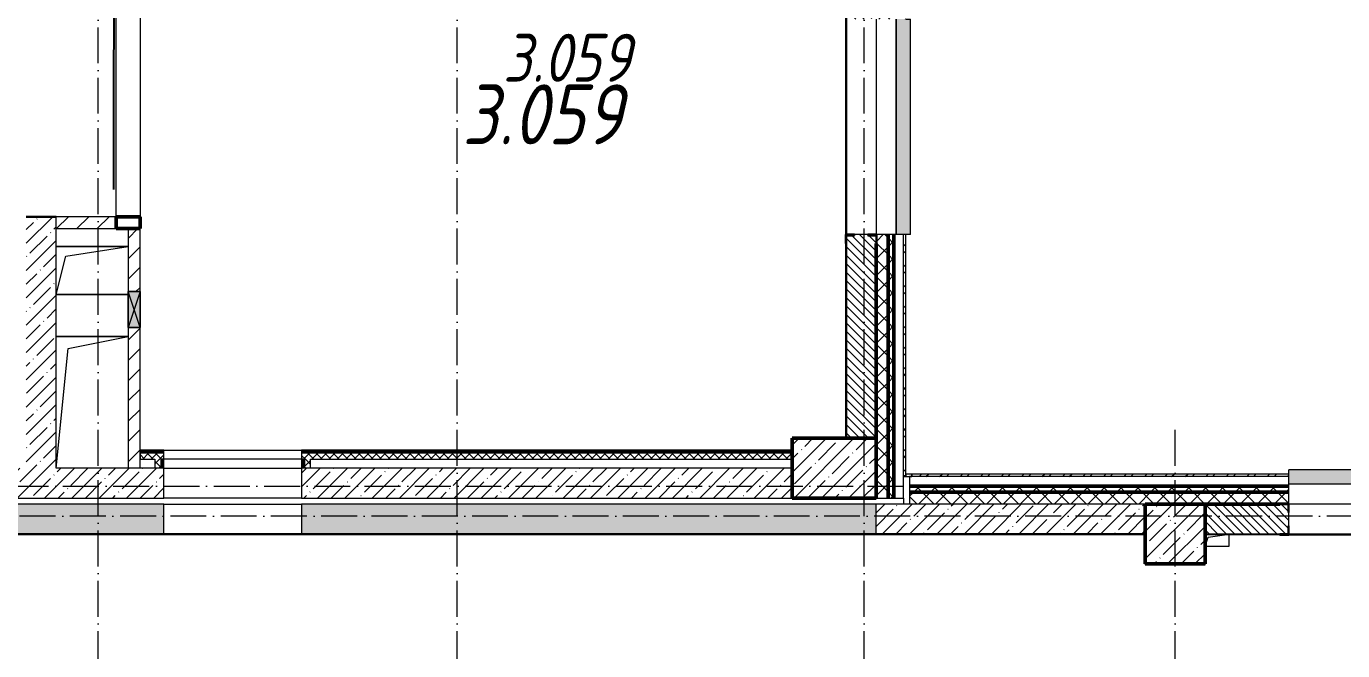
# Model space of a CAD drawing. Header units: millimetres. Extents: x -213536 to 1564669, y 70501 to 942238.
# Drawn here: x 709822 to 720821, y 294539 to 299751 of the extents above; entities that cross this region are included whole.
import ezdxf

# ---------------------------------------------------------------- set-up
doc = ezdxf.new("R2010")
doc.units = ezdxf.units.MM
doc.linetypes.add('50_200_ШТРИХ_1Т_ш5_п1_п1_', pattern=[700, 500, -100, 0, -100])
for name, color, linetype, lineweight in [('3) ЖБ 4м', 3, 'Continuous', 30), ('3.1) ЖБ окна 1.2 м', 102, 'Continuous', 30), ('A-DETL-GENF-OTLN', 7, 'Continuous', 9), ('A-FLOR-____-OTLN', 7, 'Continuous', 9), ('A-GENM-____-MCUT', 7, 'Continuous', 25), ('A-GENM-____-OTLN', 7, 'Continuous', 9), ('A-GENM-____-OTLN-1', 7, 'Continuous', 25), ('A-GLAZ-____-OTLN', 7, 'Continuous', 9), ('A-WALL-____-MCUT-1', 7, 'Continuous', 9), ('A-WALL-____-MCUT-2', 7, 'Continuous', 50), ('A-WALL-____-MCUT-3', 7, 'Continuous', 9), ('A-WALL-____-OTLN', 7, 'Continuous', 9), ('A-WALL-____-PATT-1', 7, 'Continuous', 9), ('A-WALL-FNSH-MCUT-1', 7, 'Continuous', 9), ('I-WALL-____-OTLN', 7, 'Continuous', 9), ('S-COLS-____-MCUT', 7, 'Continuous', 50), ('S-COLS-____-OTLN', 7, 'Continuous', 9), ('S-GRID-____-OTLN-1', 7, '50_200_ШТРИХ_1Т_ш5_п1_п1_', 9), ('Марки помещений', 7, 'Continuous', 9)]:
    doc.layers.add(name, color=color, linetype=linetype, lineweight=lineweight)
doc.layers.add('A-GLAZ-____-OTLN-1', color=7, linetype='Continuous', lineweight=9, true_color=0xc0c0c0)
doc.layers.add('A-WALL-____-PATT-3', color=9, linetype='Continuous', lineweight=9, true_color=0x808080)
doc.styles.add('ISOCPEUR_I_2', font='isocpeui.ttf', dxfattribs={"width": 0.85, "height": 2.3})
pattern_1 = [(45, (693371.93, 286281.11), (-70.71068, 70.71068), []), (135, (693371.93, 286281.11), (-70.71068, -70.71068), [])]
pattern_2 = [(135, (693371.93, 286281.11), (-35.35534, -35.35534), [])]
pattern_3 = [(45, (693371.93, 286281.11), (-85.53659, 85.53659), []), (45, (693428.95, 286281.11), (-85.53659, 85.53659), [])]
pattern_4 = [(45, (693371.93, 286281.11), (-84.8528, 84.8528), [])]
pattern_5 = [(45, (693371.93, 286281.11), (-114.04925, 114.04925), []), (45, (693485.98, 286281.11), (-114.04925, 114.04925), [201.612, -40.322, 3.353, -36.97])]
pattern_6 = [(45, (693371.93, 286281.11), (-35.35534, 35.35534), []), (135, (693371.93, 286281.11), (-35.35534, -35.35534), [])]

# ---------------------------------------------------------------- blocks, each defined once
blk = doc.blocks.new('BSC_Колонна _Прямоугольная - 500х500-V118-АР1_План отверстий 3 этажа в осях 1-64_А-ГГ')
at = {"layer": 'S-COLS-____-OTLN'}
h = blk.add_hatch(dxfattribs=at)
h.set_pattern_fill('FP_141', color=256, style=0, pattern_type=2)
h.set_pattern_definition([(45, (-26050, -9231.04), (-114.04925, 114.04925), []), (45, (-25935.95, -9231.04), (-114.04925, 114.04925), [201.613, -40.323, 3.353, -36.97])])
h.paths.add_polyline_path([(-250, -250), (250, -250), (250, 250), (-250, 250)], flags=0)
at = {"layer": 'S-COLS-____-MCUT'}
for p, q in [((250, 250), (-250, 250)), ((-250, 250), (-250, -250)), ((250, -250), (250, 250)), ((-250, -250), (250, -250))]:
    blk.add_line(p, q, dxfattribs=at)
blk = doc.blocks.new('BSC_Колонна _Прямоугольная - 500х700-V123-АР1_План отверстий 3 этажа в осях 1-64_А-ГГ')
at = {"layer": 'S-COLS-____-OTLN'}
h = blk.add_hatch(dxfattribs=at)
h.set_pattern_fill('FP_146', color=256, style=0, pattern_type=2)
h.set_pattern_definition([(315, (-9781.04, 23200), (114.0493, 114.0493), []), (315, (-9781.04, 23085.95), (114.0493, 114.0493), [201.613, -40.323, 3.353, -36.97])])
h.paths.add_polyline_path([(-250, 350), (-250, -350), (250, -350), (250, 350)], flags=0)
at = {"layer": 'S-COLS-____-MCUT'}
for p, q in [((250, 350), (-250, 350)), ((-250, 350), (-250, -350)), ((250, -350), (250, 350)), ((-250, -350), (250, -350))]:
    blk.add_line(p, q, dxfattribs=at)
blk = doc.blocks.new('Отлив_СКБ - Отлив витража_120_НВФ-31885687-АР1_План отверстий 3 этажа в осях 1-64_А-ГГ')
at = {"layer": 'A-GLAZ-____-OTLN-1'}
for points in [[(0, 0), (0, -2), (1800, -2), (1800, 0), (534, 0)], [(0, -2), (0, -120), (1800, -120), (1800, -2), (534, -2)]]:
    blk.add_hatch(color=256, dxfattribs=at).paths.add_polyline_path(points, flags=0)
at = {"layer": 'A-GLAZ-____-OTLN'}
for p, q in [((0, 0), (1800, 0)), ((1800, -2), (0, -2)), ((0, -120), (0, -83)), ((1800, -83), (1800, -120)), ((0, -120), (1800, -120))]:
    blk.add_line(p, q, dxfattribs=at)
blk = doc.blocks.new('Фахверк_СКБ_Уголок - 250_2700-27497298-АР1_План отверстий 3 этажа в осях 1-64_А-ГГ')
at = {"layer": 'A-GENM-____-MCUT'}
for p, q in [((200, 181), (125, 181)), ((125, 181), (125, 106)), ((131, 106), (131, 175)), ((131, 175), (200, 175)), ((200, 175), (200, 181)), ((125, 106), (131, 106)), ((131, -6), (125, -6)), ((125, -6), (125, -81)), ((125, -81), (200, -81)), ((131, -75), (131, -6)), ((200, -75), (131, -75)), ((200, -81), (200, -75))]:
    blk.add_line(p, q, dxfattribs=at)
blk = doc.blocks.new('AR_Отверстие прямоугольное _в плите_ - AR_Отверстие прямоугольное _в плите_-V181-АР1_План отверстий 3 этажа в осях 1-64_А-ГГ')
at = {"layer": 'A-GENM-____-OTLN'}
for p, q in [((-100, -50), (-75, 25)), ((-75, 25), (100, 50)), ((100, -50), (100, 50)), ((-100, -50), (100, -50))]:
    blk.add_line(p, q, dxfattribs=at)
blk = doc.blocks.new('AR_Отверстие прямоугольное _в плите_ - AR_Отверстие прямоугольное _в плите_-V186-АР1_План отверстий 3 этажа в осях 1-64_А-ГГ')
at = {"layer": 'A-GENM-____-OTLN'}
for p, q in [((300, 550), (-300, 550)), ((-200, 450), (300, 550)), ((-300, -550), (-200, 450))]:
    blk.add_line(p, q, dxfattribs=at)
blk = doc.blocks.new('AR_Отверстие прямоугольное _в плите_ - AR_Отверстие прямоугольное _в плите_-30552531-АР1_План отверстий 3 этажа в осях 1-64_А-ГГ')
at = {"layer": 'A-GENM-____-OTLN'}
for p, q in [((300, 200), (-300, 200)), ((-300, -200), (-220, 120)), ((-220, 120), (300, 200)), ((-300, -200), (300, -200))]:
    blk.add_line(p, q, dxfattribs=at)
blk = doc.blocks.new('Стены 9 - Стены 4-31627981-АР1_План отверстий 3 этажа в осях 1-64_А-ГГ')
at = {"layer": 'A-WALL-____-MCUT-3'}
for p, q in [((23850, 9731), (23800, 9731)), ((23800, 9731), (23800, 9711)), ((23800, 9711), (23850, 9711)), ((23850, 9711), (23850, 9731))]:
    blk.add_line(p, q, dxfattribs=at)
blk = doc.blocks.new('BSC_Колонна _Прямоугольная1 - 200х100 _металл_-35191367-АР1_План отверстий 3 этажа в осях 1-64_А-ГГ')
at = {"layer": 'S-COLS-____-MCUT'}
for p, q in [((100, 50), (-100, 50)), ((-100, 50), (-100, -50)), ((100, -50), (100, 50)), ((-100, -50), (100, -50))]:
    blk.add_line(p, q, dxfattribs=at)
blk = doc.blocks.new('AR_Отверстие прямоугольное _в стене__БезПР - AR_Отверстие прямоугольное _в стене__БезПР-36899564-АР1_План отверстий 3 этажа в осях 1-64_А-ГГ')
at = {"layer": 'A-GLAZ-____-OTLN'}
blk.add_hatch(color=256, dxfattribs=at).paths.add_polyline_path([(150, 50), (-150, 50), (-150, -50), (150, -50)], flags=0)
at = {"layer": 'A-DETL-GENF-OTLN'}
for p, q in [((-150, -50), (-150, 50)), ((-150, 50), (150, 50)), ((150, 50), (-150, -50)), ((-150, 50), (150, -50)), ((150, 50), (-150, 50)), ((-150, 50), (-150, -50)), ((150, 50), (150, -50)), ((150, -50), (150, 50)), ((150, -50), (-150, -50)), ((-150, -50), (150, -50))]:
    blk.add_line(p, q, dxfattribs=at)
at = {"layer": 'A-GLAZ-____-OTLN'}
blk.add_line((150, 50), (-150, 50), dxfattribs=at)

msp = doc.modelspace()

# ---------------------------------------------------------------- hatches: boundary and pattern name
at = {"layer": 'A-WALL-____-PATT-1'}
h = msp.add_hatch(dxfattribs=at)
h.set_pattern_fill('FP_1', color=256, style=0, pattern_type=2)
h.set_pattern_definition(pattern_1)
h.paths.add_polyline_path([(717021.9, 295812.2), (717021.9, 298012.2), (716927.9, 298012.2), (716927.9, 297937.2), (716921.9, 297937.2), (716921.9, 295812.2)], flags=0)
h.paths.add_polyline_path([(717021.9, 299812.2), (717021.9, 301012.2), (716927.9, 301012.2), (716927.9, 300937.2), (716921.9, 300937.2), (716921.9, 299887.2), (716927.9, 299887.2), (716927.9, 299812.2)], flags=0)
h.paths.add_polyline_path([(717021.9, 302812.2), (717021.9, 304012.2), (716921.9, 304012.2), (716921.9, 302887.2), (716927.9, 302887.2), (716927.9, 302812.2)], flags=0)
h.paths.add_polyline_path([(717021.9, 305812.2), (717021.9, 307012.2), (716927.9, 307012.2), (716927.9, 306937.2), (716921.9, 306937.2), (716921.9, 305887.2), (716927.9, 305887.2), (716927.9, 305812.2)], flags=0)
h.paths.add_polyline_path([(716921.9, 308812.2), (717021.9, 308812.2), (717021.9, 310012.2), (716927.9, 310012.2), (716927.9, 309937.2), (716921.9, 309937.2), (716921.9, 309312.2)], flags=0)
h.paths.add_polyline_path([(716927.9, 311812.2), (717021.9, 311812.2), (717021.9, 313012.2), (716921.9, 313012.2), (716921.9, 311887.2), (716927.9, 311887.2), (716927.9, 311818.2)], flags=0)
h.paths.add_polyline_path([(716927.9, 314812.2), (717021.9, 314812.2), (717021.9, 316012.2), (716927.9, 316012.2), (716927.9, 315937.2), (716921.9, 315937.2), (716921.9, 314887.2), (716927.9, 314887.2), (716927.9, 314818.2)], flags=0)
h.paths.add_polyline_path([(716927.9, 317812.2), (717021.9, 317812.2), (717021.9, 319012.2), (716921.9, 319012.2), (716921.9, 317887.2), (716927.9, 317887.2), (716927.9, 317818.2)], flags=0)
h.paths.add_polyline_path([(717021.9, 320812.2), (717021.9, 322012.2), (716927.9, 322012.2), (716927.9, 321937.2), (716921.9, 321937.2), (716921.9, 320887.2), (716927.9, 320887.2), (716927.9, 320812.2)], flags=0)
h.paths.add_polyline_path([(716927.9, 323812.2), (717021.9, 323812.2), (717021.9, 325012.2), (716921.9, 325012.2), (716921.9, 323887.2), (716927.9, 323887.2), (716927.9, 323818.2)], flags=0)
h.paths.add_polyline_path([(717021.9, 326812.2), (717021.9, 328062.2), (716927.9, 328062.2), (716927.9, 327987.2), (716921.9, 327987.2), (716921.9, 326887.2), (716927.9, 326887.2), (716927.9, 326812.2)], flags=0)
h.paths.add_polyline_path([(717021.9, 329862.2), (717021.9, 334012.2), (716921.9, 334012.2), (716921.9, 329862.2)], flags=0)
h = msp.add_hatch(dxfattribs=at)
h.set_pattern_fill('FP_1', color=256, style=0, pattern_type=2)
h.set_pattern_definition(pattern_1)
h.paths.add_polyline_path([(717071.9, 295812.2), (717071.9, 298012.2), (717021.9, 298012.2), (717021.9, 295812.2)], flags=0)
h.paths.add_polyline_path([(717071.9, 299812.2), (717071.9, 301012.2), (717021.9, 301012.2), (717021.9, 299812.2)], flags=0)
h.paths.add_polyline_path([(717071.9, 302812.2), (717071.9, 304012.2), (717021.9, 304012.2), (717021.9, 302812.2)], flags=0)
h.paths.add_polyline_path([(717071.9, 305812.2), (717071.9, 307012.2), (717021.9, 307012.2), (717021.9, 305812.2)], flags=0)
h.paths.add_polyline_path([(717071.9, 308812.2), (717071.9, 310012.2), (717021.9, 310012.2), (717021.9, 308812.2)], flags=0)
h.paths.add_polyline_path([(717021.9, 311812.2), (717071.9, 311812.2), (717071.9, 313012.2), (717021.9, 313012.2), (717021.9, 312816.1)], flags=0)
h.paths.add_polyline_path([(717021.9, 314812.2), (717071.9, 314812.2), (717071.9, 316012.2), (717021.9, 316012.2)], flags=0)
h.paths.add_polyline_path([(717071.9, 317812.2), (717071.9, 319012.2), (717021.9, 319012.2), (717021.9, 317812.2)], flags=0)
h.paths.add_polyline_path([(717021.9, 320812.2), (717071.9, 320812.2), (717071.9, 322012.2), (717021.9, 322012.2), (717021.9, 321416.4)], flags=0)
h.paths.add_polyline_path([(717021.9, 323812.2), (717071.9, 323812.2), (717071.9, 325012.2), (717021.9, 325012.2), (717021.9, 324856.5)], flags=0)
h.paths.add_polyline_path([(717071.9, 326812.2), (717071.9, 328062.2), (717021.9, 328062.2), (717021.9, 326812.2)], flags=0)
h.paths.add_polyline_path([(717071.9, 329862.2), (717071.9, 334012.2), (717021.9, 334012.2), (717021.9, 329862.2)], flags=0)
h = msp.add_hatch(dxfattribs=at)
h.set_pattern_fill('FP_3', color=256, style=0, pattern_type=2)
h.set_pattern_definition(pattern_3)
h.paths.add_polyline_path([(717151.9, 296002.2), (717171.9, 296002.2), (717171.9, 298012.2), (717151.9, 298012.2), (717151.9, 296045.5)], flags=0)
h.paths.add_polyline_path([(717171.9, 299812.2), (717171.9, 301012.2), (717151.9, 301012.2), (717151.9, 299812.2)], flags=0)
h.paths.add_polyline_path([(717171.9, 302812.2), (717171.9, 304012.2), (717151.9, 304012.2), (717151.9, 302812.2)], flags=0)
h.paths.add_polyline_path([(717171.9, 305812.2), (717171.9, 307012.2), (717151.9, 307012.2), (717151.9, 305812.2)], flags=0)
h.paths.add_polyline_path([(717151.9, 308812.2), (717171.9, 308812.2), (717171.9, 310012.2), (717151.9, 310012.2)], flags=0)
h.paths.add_polyline_path([(717171.9, 311812.2), (717171.9, 313012.2), (717151.9, 313012.2), (717151.9, 311812.2)], flags=0)
h.paths.add_polyline_path([(717171.9, 314812.2), (717171.9, 316012.2), (717151.9, 316012.2), (717151.9, 314812.2)], flags=0)
h.paths.add_polyline_path([(717151.9, 317812.2), (717171.9, 317812.2), (717171.9, 319012.2), (717151.9, 319012.2), (717151.9, 317976.3)], flags=0)
h.paths.add_polyline_path([(717171.9, 320812.2), (717171.9, 322012.2), (717151.9, 322012.2), (717151.9, 320812.2)], flags=0)
h.paths.add_polyline_path([(717171.9, 323812.2), (717171.9, 325012.2), (717151.9, 325012.2), (717151.9, 323812.2)], flags=0)
h.paths.add_polyline_path([(717151.9, 326812.2), (717171.9, 326812.2), (717171.9, 327832.2), (717151.9, 327832.2), (717151.9, 327436.6)], flags=0)
h = msp.add_hatch(dxfattribs=at)
h.set_pattern_fill('FP_6', color=256, style=0, pattern_type=2)
h.set_pattern_definition(pattern_2)
h.paths.add_polyline_path([(716777.2, 296312.2), (716921.9, 296312.2), (716921.9, 298006.2), (716852.9, 298006.2), (716852.9, 298012.2), (716740.9, 298012.2), (716740.9, 298006.2), (716671.9, 298006.2), (716671.9, 296312.2)], flags=0)
h.paths.add_polyline_path([(716852.9, 299812.2), (716852.9, 299818.2), (716921.9, 299818.2), (716921.9, 300212.2), (716671.9, 300212.2), (716671.9, 299818.2), (716740.9, 299818.2), (716740.9, 299812.2)], flags=0)
h = msp.add_hatch(dxfattribs=at)
h.set_pattern_fill('FP_38', color=256, style=0, pattern_type=2)
h.set_pattern_definition(pattern_5)
h.paths.add_polyline_path([(710071.9, 296062.2), (710071.9, 298162.2), (709821.9, 298162.2), (709821.9, 296062.2)], flags=0)
h = msp.add_hatch(dxfattribs=at)
h.set_pattern_fill('FP_4', color=256, style=0, pattern_type=2)
h.set_pattern_definition(pattern_4)
h.paths.add_polyline_path([(710571.9, 298062.2), (710571.9, 298162.2), (710071.9, 298162.2), (710071.9, 298062.2)], flags=0)
h = msp.add_hatch(dxfattribs=at)
h.set_pattern_fill('FP_4', color=256, style=0, pattern_type=2)
h.set_pattern_definition(pattern_4)
h.paths.add_polyline_path([(710671.9, 296062.2), (710771.9, 296062.2), (710771.9, 297237.2), (710671.9, 297237.2)], flags=0)
h.paths.add_polyline_path([(710671.9, 297537.2), (710771.9, 297537.2), (710771.9, 298062.2), (710671.9, 298062.2)], flags=0)
h = msp.add_hatch(dxfattribs=at)
h.set_pattern_fill('FP_38', color=256, style=0, pattern_type=2)
h.set_pattern_definition(pattern_5)
h.paths.add_polyline_path([(716221.9, 295812.2), (716221.9, 296062.2), (712121.9, 296062.2), (712121.9, 295812.2), (714567.8, 295812.2)], flags=0)
h.paths.add_polyline_path([(710971.9, 295812.2), (710971.9, 296062.2), (703471.9, 296062.2), (703471.9, 295812.2), (710149.2, 295812.2)], flags=0)
h = msp.add_hatch(dxfattribs=at)
h.set_pattern_fill('FP_3', color=256, style=0, pattern_type=2)
h.set_pattern_definition(pattern_3)
h.paths.add_polyline_path([(731686.9, 295992.2), (731686.9, 296012.2), (731171.9, 296012.2), (731171.9, 295992.2)], flags=0)
h.paths.add_polyline_path([(728171.9, 295992.2), (729371.9, 295992.2), (729371.9, 296012.2), (728171.9, 296012.2)], flags=0)
h.paths.add_polyline_path([(726371.9, 295992.2), (726371.9, 296012.2), (725171.9, 296012.2), (725172.6, 295992.2)], flags=0)
h.paths.add_polyline_path([(723371.9, 295992.2), (723371.9, 296012.2), (722171.9, 296012.2), (722171.9, 295992.2)], flags=0)
h.paths.add_polyline_path([(720371.9, 295992.2), (720371.9, 296012.2), (717221.9, 296012.2), (717221.9, 295992.2), (718102.8, 295992.2)], flags=0)
h = msp.add_hatch(dxfattribs=at)
h.set_pattern_fill('FP_1', color=256, style=0, pattern_type=2)
h.set_pattern_definition(pattern_1)
h.paths.add_polyline_path([(767721.9, 295862.2), (767721.9, 295912.2), (761371.9, 295912.2), (761371.9, 295862.2), (767591.8, 295862.2)], flags=0)
h.paths.add_polyline_path([(753452, 295862.2), (753571.9, 295862.2), (753571.9, 295912.2), (752371.9, 295912.2), (752371.9, 295862.2)], flags=0)
h.paths.add_polyline_path([(750571.9, 295862.2), (750571.9, 295912.2), (749371.9, 295912.2), (749371.9, 295862.2), (749917.1, 295862.2)], flags=0)
h.paths.add_polyline_path([(747571.9, 295862.2), (747571.9, 295912.2), (746371.9, 295912.2), (746371.9, 295862.2), (746382.2, 295862.2)], flags=0)
h.paths.add_polyline_path([(744571.9, 295862.2), (744571.9, 295912.2), (743371.9, 295912.2), (743371.9, 295862.2)], flags=0)
h.paths.add_polyline_path([(740371.9, 295862.2), (741571.9, 295862.2), (741571.9, 295912.2), (740371.9, 295912.2)], flags=0)
h.paths.add_polyline_path([(738571.9, 295862.2), (738571.9, 295912.2), (737371.9, 295912.2), (737371.9, 295862.2), (737544.9, 295862.2)], flags=0)
h.paths.add_polyline_path([(735571.9, 295862.2), (735571.9, 295912.2), (734371.9, 295912.2), (734371.9, 295862.2)], flags=0)
h.paths.add_polyline_path([(732242.5, 295862.2), (732571.9, 295862.2), (732571.9, 295912.2), (731171.9, 295912.2), (731171.9, 295862.2)], flags=0)
h.paths.add_polyline_path([(728171.9, 295862.2), (729371.9, 295862.2), (729371.9, 295912.2), (728171.9, 295912.2)], flags=0)
h.paths.add_polyline_path([(726371.9, 295862.2), (726371.9, 295912.2), (725171.9, 295912.2), (725172.6, 295862.2)], flags=0)
h.paths.add_polyline_path([(723371.9, 295862.2), (723371.9, 295912.2), (722171.9, 295912.2), (722171.9, 295862.2)], flags=0)
h.paths.add_polyline_path([(720371.9, 295862.2), (720371.9, 295912.2), (717201.9, 295912.2), (717201.9, 295862.2), (718102.8, 295862.2)], flags=0)
h = msp.add_hatch(dxfattribs=at)
h.set_pattern_fill('FP_1', color=256, style=0, pattern_type=2)
h.set_pattern_definition(pattern_1)
h.paths.add_polyline_path([(767721.9, 295762.2), (767721.9, 295862.2), (761371.9, 295862.2), (761371.9, 295768.2), (761446.9, 295768.2), (761446.9, 295762.2), (767591.8, 295762.2)], flags=0)
h.paths.add_polyline_path([(753452, 295762.2), (753496.9, 295762.2), (753496.9, 295768.2), (753571.9, 295768.2), (753571.9, 295862.2), (752371.9, 295862.2), (752371.9, 295768.2), (752446.9, 295768.2), (752446.9, 295762.2), (753221.9, 295762.2)], flags=0)
h.paths.add_polyline_path([(750496.9, 295762.2), (750496.9, 295768.2), (750571.9, 295768.2), (750571.9, 295862.2), (749371.9, 295862.2), (749371.9, 295768.2), (749446.9, 295768.2), (749446.9, 295762.2), (749917.1, 295762.2)], flags=0)
h.paths.add_polyline_path([(747496.9, 295762.2), (747496.9, 295768.2), (747571.9, 295768.2), (747571.9, 295862.2), (746371.9, 295862.2), (746371.9, 295768.2), (746446.9, 295768.2), (746446.9, 295762.2), (747221.9, 295762.2)], flags=0)
h.paths.add_polyline_path([(744496.9, 295762.2), (744496.9, 295768.2), (744571.9, 295768.2), (744571.9, 295862.2), (743371.9, 295862.2), (743371.9, 295768.2), (743446.9, 295768.2), (743446.9, 295762.2), (743721.9, 295762.2)], flags=0)
h.paths.add_polyline_path([(741496.9, 295762.2), (741496.9, 295768.2), (741571.9, 295768.2), (741571.9, 295862.2), (740371.9, 295862.2), (740371.9, 295768.2), (740446.9, 295768.2), (740446.9, 295762.2), (741079.8, 295762.2)], flags=0)
h.paths.add_polyline_path([(737446.9, 295762.2), (738496.9, 295762.2), (738496.9, 295768.2), (738571.9, 295768.2), (738571.9, 295862.2), (737371.9, 295862.2), (737371.9, 295768.2), (737446.9, 295768.2)], flags=0)
h.paths.add_polyline_path([(734721.9, 295762.2), (735496.9, 295762.2), (735496.9, 295768.2), (735571.9, 295768.2), (735571.9, 295862.2), (734371.9, 295862.2), (734371.9, 295768.2), (734446.9, 295768.2), (734446.9, 295762.2)], flags=0)
h.paths.add_polyline_path([(732242.5, 295762.2), (732496.9, 295762.2), (732496.9, 295768.2), (732571.9, 295768.2), (732571.9, 295862.2), (731171.9, 295862.2), (731171.9, 295762.2), (732221.9, 295762.2)], flags=0)
h.paths.add_polyline_path([(728707.5, 295762.2), (729296.9, 295762.2), (729296.9, 295768.2), (729371.9, 295768.2), (729371.9, 295862.2), (728171.9, 295862.2), (728171.9, 295762.2), (728671.9, 295762.2)], flags=0)
h.paths.add_polyline_path([(726296.9, 295762.2), (726296.9, 295768.2), (726371.9, 295768.2), (726371.9, 295862.2), (725171.9, 295862.2), (725172.6, 295768.2), (725246.9, 295768.2), (725246.9, 295762.2)], flags=0)
h.paths.add_polyline_path([(723296.9, 295762.2), (723296.9, 295768.2), (723371.9, 295768.2), (723371.9, 295862.2), (722171.9, 295862.2), (722171.9, 295762.2), (722671.9, 295762.2)], flags=0)
h.paths.add_polyline_path([(720296.9, 295762.2), (720296.9, 295768.2), (720371.9, 295768.2), (720371.9, 295862.2), (717201.9, 295862.2), (717201.9, 295762.2), (719671.9, 295762.2)], flags=0)
h = msp.add_hatch(dxfattribs=at)
h.set_pattern_fill('FP_38', color=256, style=0, pattern_type=2)
h.set_pattern_definition(pattern_5)
h.paths.add_polyline_path([(716335.3, 295512.2), (716921.9, 295512.2), (716921.9, 295762.2), (712121.9, 295762.2), (712121.9, 295512.2), (714567.8, 295512.2)], flags=0)
h.paths.add_polyline_path([(710971.9, 295512.2), (710971.9, 295762.2), (702971.9, 295762.2), (702971.9, 295512.2), (706577.3, 295512.2), (706577.3, 295557.9), (706664, 295557.9), (706664, 295512.2), (709265.4, 295512.2)], flags=0)
h.paths.add_polyline_path([(698971.9, 295512.2), (698971.9, 295762.2), (691421.9, 295762.2), (691421.9, 295512.2), (698660.6, 295512.2)], flags=0)
h = msp.add_hatch(dxfattribs=at)
h.set_pattern_fill('FP_38', color=256, style=0, pattern_type=2)
h.set_pattern_definition(pattern_5)
h.paths.add_polyline_path([(719171.9, 295512.2), (719171.9, 295762.2), (716921.9, 295762.2), (716921.9, 295512.2), (718102.8, 295512.2)], flags=0)
h = msp.add_hatch(dxfattribs=at)
h.set_pattern_fill('FP_6', color=256, style=0, pattern_type=2)
h.set_pattern_definition(pattern_2)
h.paths.add_polyline_path([(720296.9, 295512.2), (720365.9, 295512.2), (720365.9, 295581.2), (720371.9, 295581.2), (720371.9, 295693.2), (720365.9, 295693.2), (720365.9, 295762.2), (719671.9, 295762.2), (719671.9, 295512.2)], flags=0)
at = {"layer": 'A-WALL-____-PATT-3'}
h = msp.add_hatch(dxfattribs=at)
h.set_pattern_fill('FP_7', color=256, style=0, pattern_type=2)
h.set_pattern_definition(pattern_6)
h.paths.add_polyline_path([(716221.9, 296137.2), (716221.9, 296187.2), (712121.9, 296187.2), (712121.9, 296137.2), (714567.8, 296137.2)], flags=0)
h.paths.add_polyline_path([(710771.9, 296137.2), (710971.9, 296137.2), (710971.9, 296187.2), (710771.9, 296187.2)], flags=0)
h = msp.add_hatch(dxfattribs=at)
h.set_pattern_fill('FP_7', color=256, style=0, pattern_type=2)
h.set_pattern_definition(pattern_6)
h.paths.add_polyline_path([(710946.9, 296062.2), (710946.9, 296137.2), (710896.9, 296137.2), (710896.9, 296062.2)], flags=0)
h = msp.add_hatch(dxfattribs=at)
h.set_pattern_fill('FP_7', color=256, style=0, pattern_type=2)
h.set_pattern_definition(pattern_6)
h.paths.add_polyline_path([(712196.9, 296062.2), (712196.9, 296137.2), (712146.9, 296137.2), (712146.9, 296062.2)], flags=0)

# ---------------------------------------------------------------- linework, layer by layer
msp.add_lwpolyline([(710552.9, 298388.2), (710559.9, 303062.2), (716321.9, 303062.2)])
at = {"layer": '3) ЖБ 4м'}
for points in [[(710071.9, 298162.2), (709821.9, 298162.2)], [(716221.9, 296187.2), (716221.9, 296312.2), (716671.9, 296312.2)], [(702971.9, 295512.2), (719171.9, 295512.2), (719171.9, 295262.2), (719671.9, 295262.2), (719671.9, 295512.2)]]:
    msp.add_lwpolyline(points, dxfattribs=at)
at = {"layer": '3.1) ЖБ окна 1.2 м'}
for points in [[(716671.9, 296312.2), (716671.9, 300200.2)], [(722159.9, 295500.2), (719671.9, 295512.2)]]:
    msp.add_lwpolyline(points, dxfattribs=at)
at = {"layer": 'A-FLOR-____-OTLN'}
for p, q in [((710071.9, 297912.2), (710671.9, 297912.2)), ((710671.9, 297512.2), (710071.9, 297512.2)), ((710071.9, 297162.2), (710671.9, 297162.2))]:
    msp.add_line(p, q, dxfattribs=at)
at = {"layer": 'A-WALL-____-MCUT-1'}
for p, q in [((710071.9, 298162.2), (709821.9, 298162.2)), ((710071.9, 296062.2), (710071.9, 298162.2)), ((710971.9, 296062.2), (710071.9, 296062.2)), ((710971.9, 295812.2), (710971.9, 296062.2)), ((716221.9, 296062.2), (712121.9, 296062.2)), ((712121.9, 296062.2), (712121.9, 295812.2)), ((703471.9, 295812.2), (710971.9, 295812.2)), ((712121.9, 295812.2), (716221.9, 295812.2)), ((710971.9, 295762.2), (702971.9, 295762.2)), ((710971.9, 295512.2), (710971.9, 295762.2)), ((719171.9, 295762.2), (712121.9, 295762.2)), ((712121.9, 295762.2), (712121.9, 295512.2)), ((716921.9, 295512.2), (716921.9, 295762.2)), ((706664, 295512.2), (710971.9, 295512.2)), ((712121.9, 295512.2), (719171.9, 295512.2))]:
    msp.add_line(p, q, dxfattribs=at)
at = {"layer": 'A-WALL-____-MCUT-2'}
for p, q in [((717021.9, 295812.2), (717021.9, 298012.2)), ((717071.9, 295812.2), (717071.9, 298012.2)), ((716921.9, 297937.2), (716921.9, 296312.2)), ((710971.9, 296199.7), (710771.9, 296199.7)), ((710959.4, 296137.2), (710959.4, 296062.2)), ((716221.9, 296199.7), (712121.9, 296199.7)), ((712134.4, 296137.2), (712134.4, 296062.2)), ((720371.9, 295912.2), (717201.9, 295912.2)), ((720371.9, 295862.2), (717201.9, 295862.2)), ((719671.9, 295762.2), (720296.9, 295762.2))]:
    msp.add_line(p, q, dxfattribs=at)
at = {"layer": 'A-WALL-____-MCUT-3'}
for p, q in [((716852.9, 298012.2), (716740.9, 298012.2)), ((717151.9, 298012.2), (716927.9, 298012.2)), ((717151.9, 295812.2), (717151.9, 298012.2)), ((716671.9, 297937.2), (716671.9, 296312.2)), ((710771.9, 296187.2), (710771.9, 296137.2)), ((710971.9, 296187.2), (710771.9, 296187.2)), ((710771.9, 296137.2), (710896.9, 296137.2)), ((710896.9, 296137.2), (710896.9, 296062.2)), ((710971.9, 296137.2), (710946.9, 296137.2)), ((710946.9, 296137.2), (710946.9, 296062.2)), ((710971.9, 296137.2), (710971.9, 296187.2)), ((712121.9, 296187.2), (712121.9, 296137.2)), ((716221.9, 296187.2), (712121.9, 296187.2)), ((712146.9, 296137.2), (712121.9, 296137.2)), ((712146.9, 296137.2), (712146.9, 296062.2)), ((712196.9, 296137.2), (716221.9, 296137.2)), ((712196.9, 296062.2), (712196.9, 296137.2)), ((720371.9, 295992.2), (717201.9, 295992.2)), ((717201.9, 295992.2), (717201.9, 295762.2)), ((720371.9, 295768.2), (720371.9, 295992.2)), ((716921.9, 295812.2), (717151.9, 295812.2)), ((720371.9, 295581.2), (720371.9, 295693.2)), ((719671.9, 295512.2), (720296.9, 295512.2))]:
    msp.add_line(p, q, dxfattribs=at)
at = {"layer": 'A-WALL-____-OTLN'}
for p, q in [((716671.9, 298012.2), (716671.9, 299812.2)), ((716921.9, 299812.2), (716921.9, 298012.2)), ((716921.9, 298012.2), (716921.9, 298012.2)), ((710971.9, 296062.2), (712121.9, 296062.2)), ((717151.9, 295992.2), (717171.9, 295992.2)), ((712121.9, 295812.2), (710971.9, 295812.2)), ((717151.9, 295812.2), (717151.9, 295762.2)), ((710971.9, 295762.2), (712121.9, 295762.2)), ((722171.9, 295762.2), (720371.9, 295762.2)), ((712121.9, 295512.2), (710971.9, 295512.2)), ((722171.9, 295512.2), (720371.9, 295512.2))]:
    msp.add_line(p, q, dxfattribs=at)
at = {"layer": 'A-WALL-FNSH-MCUT-1'}
for p, q in [((710571.9, 298162.2), (710071.9, 298162.2)), ((710071.9, 298062.2), (710571.9, 298062.2)), ((710671.9, 298062.2), (710671.9, 297537.2)), ((710771.9, 297537.2), (710771.9, 298062.2)), ((717171.9, 298012.2), (717151.9, 298012.2)), ((717171.9, 296002.2), (717171.9, 298012.2)), ((710671.9, 297237.2), (710671.9, 296062.2)), ((710771.9, 296062.2), (710771.9, 297237.2)), ((710971.9, 296212.2), (710771.9, 296212.2)), ((710971.9, 296187.2), (710971.9, 296212.2)), ((716221.9, 296212.2), (712121.9, 296212.2)), ((712121.9, 296212.2), (712121.9, 296187.2)), ((710971.9, 296062.2), (710971.9, 296137.2)), ((712121.9, 296137.2), (712121.9, 296062.2)), ((717151.9, 296002.2), (717171.9, 296002.2)), ((720371.9, 296012.2), (717221.9, 296012.2)), ((717221.9, 296012.2), (717221.9, 295992.2)), ((720371.9, 295992.2), (720371.9, 296012.2)), ((720371.9, 295992.2), (720371.9, 295992.2))]:
    msp.add_line(p, q, dxfattribs=at)
at = {"layer": 'I-WALL-____-OTLN'}
for p, q in [((710571.9, 298162.2), (710571.9, 301262.2)), ((710771.9, 301262.2), (710771.9, 298162.2)), ((710971.9, 296212.2), (712121.9, 296212.2)), ((712121.9, 296137.2), (710971.9, 296137.2))]:
    msp.add_line(p, q, dxfattribs=at)
at = {"layer": 'S-GRID-____-OTLN-1', "color": 251, "ltscale": 0.6, "true_color": 0x636466}
for p, q in [((710421.9, 281798.5), (710421.9, 336162.1)), ((713421.9, 281798.5), (713421.9, 336162.1)), ((716821.9, 281798.5), (716821.9, 336162.1)), ((719421.9, 281798.5), (719421.9, 296431.7)), ((688703.2, 295912.2), (717242.5, 295912.2)), ((797446.3, 295662.2), (688942.1, 295662.2))]:
    msp.add_line(p, q, dxfattribs=at)

# ---------------------------------------------------------------- block references
at = {"layer": 'A-GENM-____-OTLN'}
for name, p in [('AR_Отверстие прямоугольное _в плите_ - AR_Отверстие прямоугольное _в плите_-30552531-АР1_План отверстий 3 этажа в осях 1-64_А-ГГ', (710371.9, 297712.2)), ('AR_Отверстие прямоугольное _в плите_ - AR_Отверстие прямоугольное _в плите_-V186-АР1_План отверстий 3 этажа в осях 1-64_А-ГГ', (710371.9, 296612.2)), ('AR_Отверстие прямоугольное _в плите_ - AR_Отверстие прямоугольное _в плите_-V181-АР1_План отверстий 3 этажа в осях 1-64_А-ГГ', (719771.9, 295462.2))]:
    msp.add_blockref(name, p, dxfattribs=at)
at = {"layer": 'A-GENM-____-OTLN-1'}
for p, rotation in [((716746.9, 298137.2), 269.9999999999999), ((720496.9, 295687.2), 180)]:
    msp.add_blockref('Фахверк_СКБ_Уголок - 250_2700-27497298-АР1_План отверстий 3 этажа в осях 1-64_А-ГГ', p, dxfattribs=dict(at, rotation=rotation))
at = {"layer": 'A-GLAZ-____-OTLN'}
for name, p, rotation in [('Отлив_СКБ - Отлив витража_120_НВФ-31885687-АР1_План отверстий 3 этажа в осях 1-64_А-ГГ', (717088.9, 298012.2), 89.99999999999932), ('AR_Отверстие прямоугольное _в стене__БезПР - AR_Отверстие прямоугольное _в стене__БезПР-36899564-АР1_План отверстий 3 этажа в осях 1-64_А-ГГ', (710721.9, 297387.2), 270), ('Отлив_СКБ - Отлив витража_120_НВФ-31885687-АР1_План отверстий 3 этажа в осях 1-64_А-ГГ', (722171.9, 295929.2), 180)]:
    msp.add_blockref(name, p, dxfattribs=dict(at, rotation=rotation))
at = {"layer": 'A-WALL-____-OTLN'}
msp.add_blockref('Стены 9 - Стены 4-31627981-АР1_План отверстий 3 этажа в осях 1-64_А-ГГ', (693371.9, 286281.1), dxfattribs=at)
at = {"layer": 'S-COLS-____-OTLN'}
for name, p in [('BSC_Колонна _Прямоугольная1 - 200х100 _металл_-35191367-АР1_План отверстий 3 этажа в осях 1-64_А-ГГ', (710671.9, 298112.2)), ('BSC_Колонна _Прямоугольная - 500х500-V118-АР1_План отверстий 3 этажа в осях 1-64_А-ГГ', (719421.9, 295512.2))]:
    msp.add_blockref(name, p, dxfattribs=at)
at = {"layer": 'S-COLS-____-OTLN', "rotation": 89.9999999999999}
msp.add_blockref('BSC_Колонна _Прямоугольная - 500х700-V123-АР1_План отверстий 3 этажа в осях 1-64_А-ГГ', (716571.9, 296062.2), dxfattribs=at)

# ---------------------------------------------------------------- texts
at = {"layer": 'Марки помещений', "color": 114, "true_color": 0x139b48, "insert": (713804.5, 299689.2), "char_height": 400, "width": 785.654, "attachment_point": 1, "style": 'ISOCPEUR_I_2'}
msp.add_mtext('3.059', dxfattribs=at)
at = {"layer": 'Марки помещений', "insert": (713464, 299266.6), "char_height": 500, "width": 785.654, "attachment_point": 1, "style": 'ISOCPEUR_I_2'}
msp.add_mtext('3.059', dxfattribs=at)

doc.saveas('drawing.dxf')
